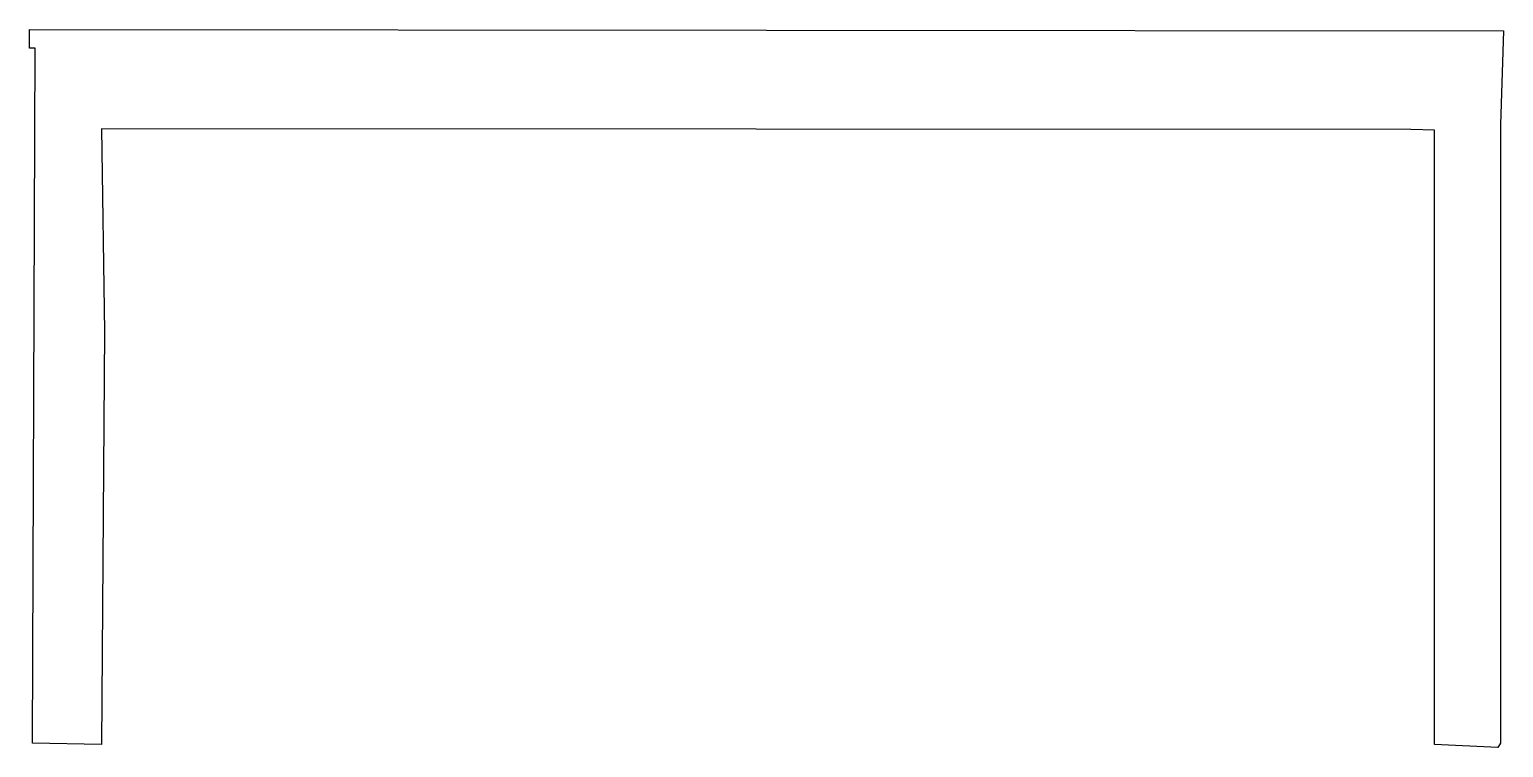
# Model space of a CAD drawing. Header units: millimetres. Extents: x -768 to 768, y 0 to 748.
import ezdxf

# ---------------------------------------------------------------- set-up
doc = ezdxf.new("R2010")
doc.units = ezdxf.units.MM
doc.layers.add('ALMOND-DRAW-PROFILE', color=7, linetype='Continuous', lineweight=25)

msp = doc.modelspace()

# ---------------------------------------------------------------- linework, layer by layer
at = {"layer": 'ALMOND-DRAW-PROFILE'}
msp.add_lwpolyline([(-693, 3), (-765, 4.5), (-762, 729), (-768, 729), (-768, 748.5), (768, 747), (765, 649.5), (765, 4.5), (762, 0), (696, 3), (696, 643.57), (671.44, 644.19), (-692.86, 645.08), (-690, 433.5)], close=True, dxfattribs=at)

doc.saveas('drawing.dxf')
